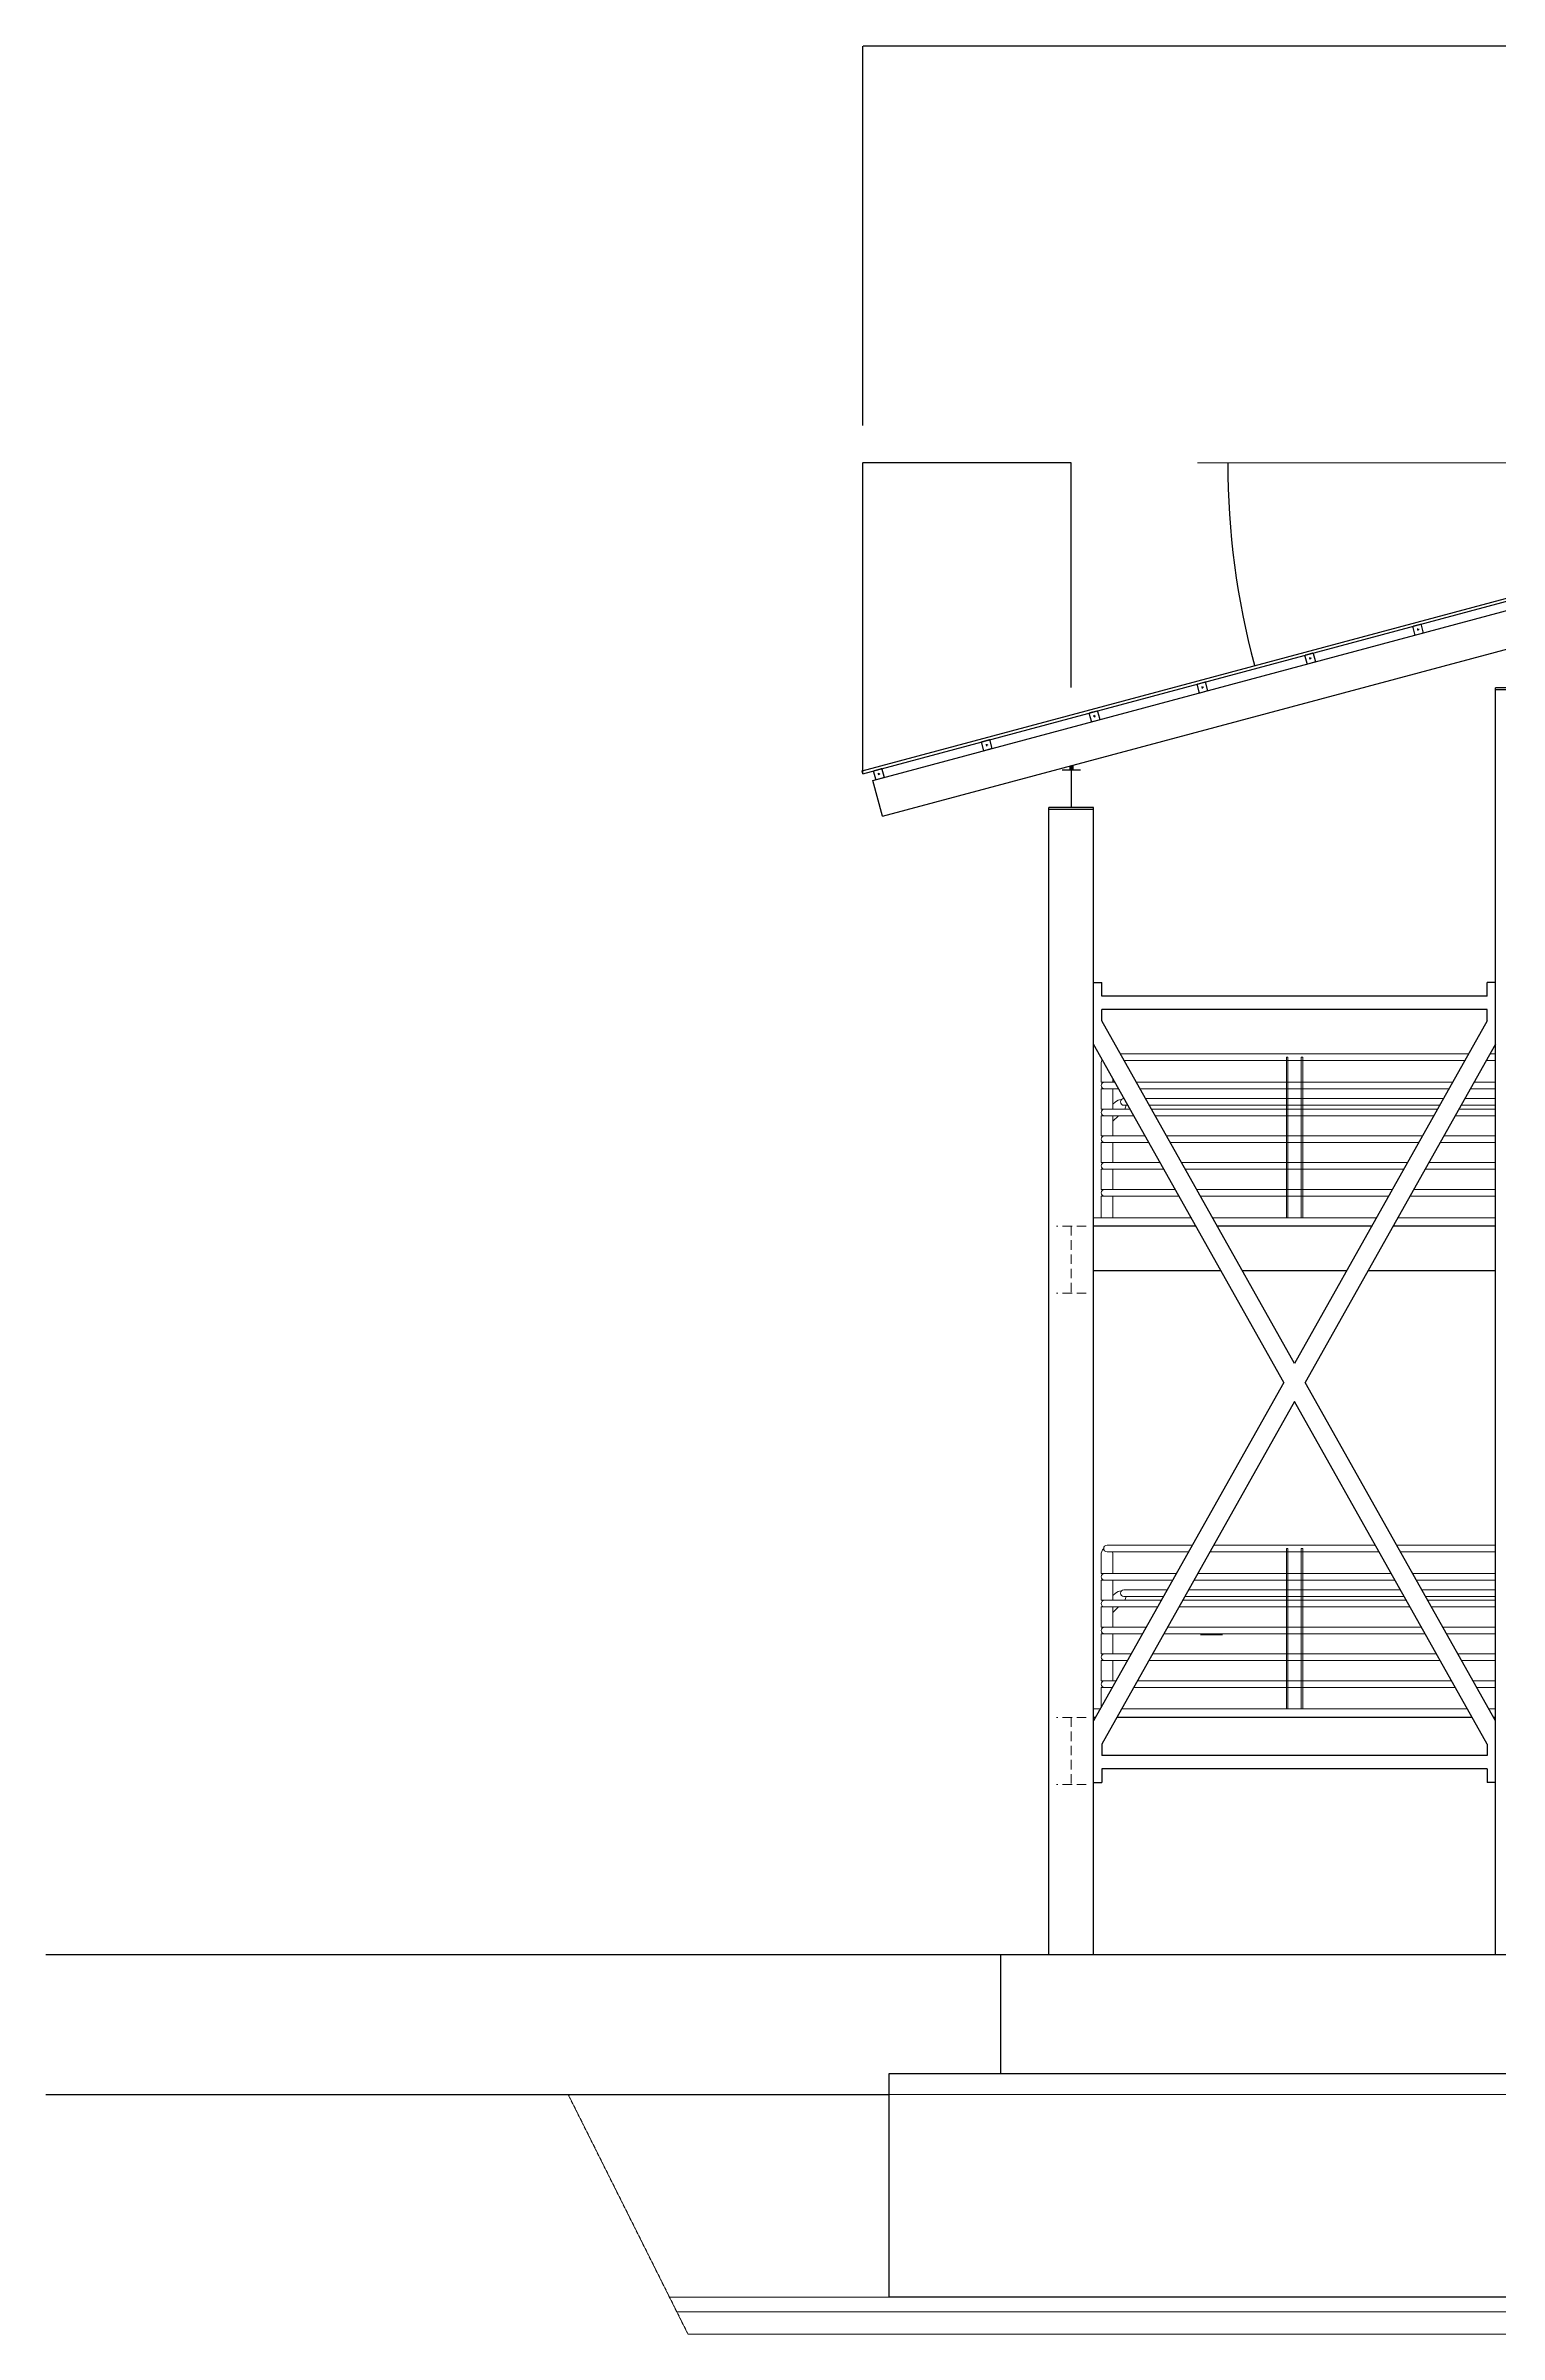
# Model space of a CAD drawing. Header units: millimetres. Extents: x -54986 to 52073, y -1196 to 63678.
# Drawn here: x 25283 to 35048, y 17592 to 32964 of the extents above; entities that cross this region are included whole.
import ezdxf

# ---------------------------------------------------------------- set-up
doc = ezdxf.new("R2010")
doc.units = ezdxf.units.MM
doc.linetypes.add('HIDDEN2', pattern=[4.7625, 3.175, -1.5875])
doc.layers.add('0_ANNOT_Dimensions', color=7, linetype='Continuous')
doc.styles.get("Standard").update_dxf_attribs({"font": 'arial.ttf'})
doc.dimstyles.new('ISO-25', dxfattribs={"dimtxt": 2.5, "dimasz": 2.5, "dimexe": 1.25, "dimexo": 0.625, "dimtad": 1, "dimtxsty": 'Standard', "dimcen": 2.5, "dimadec": 0, "dimazin": 0, "dimtfac": 1, "dimtmove": 0, "dimatfit": 3, "dimfxl": 1, "dimarcsym": 0})

# ---------------------------------------------------------------- blocks, each defined once
blk = doc.blocks.new('A$Cbbb50859')
at = {"linetype": 'HIDDEN2', "lineweight": 13, "ltscale": 0.1}
for p, q in [((-0.5, 0), (0.5, 0)), ((0, 0), (0, -2.25)), ((-0.5, -2.25), (0.5, -2.25))]:
    blk.add_line(p, q, dxfattribs=at)
blk = doc.blocks.new('A$Cd778f1e8')
at = {"lineweight": 30, "ltscale": 1.25}
for p, q in [((-0.3125, 1.25), (0.3125, 1.25)), ((0, 1.25), (0, 0)), ((-0.3125, 0), (0.3125, 0))]:
    blk.add_line(p, q, dxfattribs=at)
blk = doc.blocks.new('A$C7F430C50')
for p, q in [((-0.07, 0), (0.07, 0)), ((0, 0.07), (0, -0.07))]:
    blk.add_line(p, q)
at = {"lineweight": 30}
blk.add_lwpolyline([(-0.24, -0.3), (0.24, -0.3, 0.414214), (0.3, -0.24), (0.3, 0.24, 0.414214), (0.24, 0.3), (-0.24, 0.3, 0.414214), (-0.3, 0.24), (-0.3, -0.24, 0.414214)], format="xyb", close=True, dxfattribs=at)
blk = doc.blocks.new('_Open')
at = {"color": 0, "linetype": 'ByBlock', "lineweight": -2}
for p, q in [((-1, 0.2), (0, 0)), ((-1, -0.2), (0, 0)), ((0, 0), (-1, 0))]:
    blk.add_line(p, q, dxfattribs=at)
blk = doc.blocks.new('*D182')
at = {"layer": '0_ANNOT_Dimensions', "color": 0, "lineweight": -2, "transparency": 16777216}
blk.add_arc((38489, 30163), 5264, 180.0272, 194.9728, dxfattribs=at)
at = {"layer": 'Defpoints', "color": 0, "transparency": 16777216}
for p in [(44043, 31652), (33020, 30163), (38264, 30163), (33245, 29704), (30768, 28095)]:
    blk.add_point(p, dxfattribs=at)
at = {"layer": '0_ANNOT_Dimensions', "color": 0, "lineweight": -2, "transparency": 16777216, "xscale": 2.5, "yscale": 2.5, "zscale": 2.5}
for p, rotation in [((33225, 30163), 90.01360598422153), ((33404, 28801), 284.9863940157866)]:
    blk.add_blockref('_Open', p, dxfattribs=dict(at, rotation=rotation))
at = {"layer": '0_ANNOT_Dimensions', "color": 0, "transparency": 16777216, "insert": (33272, 29476), "char_height": 2.5, "attachment_point": 5, "rotation": 277.5}
blk.add_mtext('15%%D', dxfattribs=at)
blk = doc.blocks.new('*D183')
at = {"layer": '0_ANNOT_Dimensions', "color": 0, "lineweight": -2, "transparency": 16777216}
for p, q in [((30773, 28075), (30773, 30165)), ((32171, 30163), (30776, 30163)), ((32173, 28653), (32173, 30165))]:
    blk.add_line(p, q, dxfattribs=at)
at = {"layer": '0_ANNOT_Dimensions', "color": 0, "transparency": 16777216}
for points in [[(30776, 30164), (30776, 30163), (30773, 30163)], [(32171, 30164), (32171, 30163), (32173, 30163)]]:
    blk.add_solid(points, dxfattribs=at)
at = {"layer": 'Defpoints', "color": 0, "transparency": 16777216}
for p in [(30773, 30163), (32173, 28653), (30773, 28074)]:
    blk.add_point(p, dxfattribs=at)
at = {"layer": '0_ANNOT_Dimensions', "color": 0, "transparency": 16777216, "insert": (31473, 30165), "char_height": 2.5, "attachment_point": 5}
blk.add_mtext('1530', dxfattribs=at)
blk = doc.blocks.new('*D166')
at = {"layer": '0_ANNOT_Dimensions', "color": 0, "lineweight": -2, "transparency": 16777216}
for p, q in [((30773, 30414), (30773, 32962)), ((44041, 32961), (30776, 32961)), ((44043, 32470), (44043, 32962))]:
    blk.add_line(p, q, dxfattribs=at)
at = {"layer": '0_ANNOT_Dimensions', "color": 0, "transparency": 16777216}
for points in [[(30776, 32961), (30776, 32960), (30773, 32961)], [(44041, 32961), (44041, 32960), (44043, 32961)]]:
    blk.add_solid(points, dxfattribs=at)
at = {"layer": 'Defpoints', "color": 0, "transparency": 16777216}
for p in [(30773, 32961), (44043, 32469), (30773, 30413)]:
    blk.add_point(p, dxfattribs=at)
at = {"layer": '0_ANNOT_Dimensions', "color": 0, "transparency": 16777216, "insert": (37408, 32963), "char_height": 2.5, "attachment_point": 5}
blk.add_mtext('13430', dxfattribs=at)

msp = doc.modelspace()

# ---------------------------------------------------------------- hatches: boundary and pattern name
h = msp.add_hatch(color=256)
h.dxf.hatch_style = 1
h.paths.add_polyline_path([(32173.4, 28128.415), (32163.4, 28125.736), (32163.4, 28097.623), (32173.4, 28097.623)])
h.paths.add_polyline_path([(32183.4, 28131.095), (32173.4, 28128.415), (32173.4, 28097.623), (32183.4, 28097.623)])

# ---------------------------------------------------------------- linework, layer by layer
at = {"lineweight": 30}
for p, q in [((30767.965, 28094.506), (44043.4, 31651.648)), ((30773.4, 28074.222), (44048.835, 31631.364)), ((30840.104, 28029.979), (43976.695, 31549.918)), ((30904.809, 27788.497), (39385.96, 30061.015)), ((35023.4, 20142.491), (35023.4, 28651.471)), ((35323.4, 28651.471), (35023.4, 28651.471)), ((35323.4, 28637.471), (35023.4, 28637.471)), ((30773.4, 28074.222), (30767.965, 28094.506)), ((30904.809, 27788.497), (30840.104, 28029.979)), ((32023.4, 20142.491), (32023.4, 27847.623)), ((32323.4, 27847.623), (32023.4, 27847.623)), ((32323.4, 27833.623), (32023.4, 27833.623)), ((32323.4, 20142.491), (32323.4, 27847.623)), ((32323.4, 26671.666), (32378.4, 26671.666)), ((32378.4, 26580.666), (32378.4, 26671.666)), ((35023.4, 26671.666), (34968.4, 26671.666)), ((34968.4, 26580.666), (34968.4, 26671.666)), ((34968.4, 26580.666), (32378.4, 26580.666)), ((34968.4, 26490.666), (32378.4, 26490.666)), ((32378.4, 26415.371), (32378.4, 26490.666)), ((34968.4, 26415.371), (34968.4, 26490.666)), ((33673.4, 24113.149), (32378.4, 26415.371)), ((34968.4, 26415.371), (33673.4, 24113.149)), ((33601.69, 23985.666), (32323.4, 26258.183)), ((35023.4, 26258.183), (33745.109, 23985.666)), ((33011.065, 25035.666), (32323.4, 25035.666)), ((34192.315, 25035.666), (33154.484, 25035.666)), ((35023.4, 25035.666), (34335.734, 25035.666)), ((33179.815, 24735.666), (32323.4, 24735.666)), ((34023.565, 24735.666), (33323.234, 24735.666)), ((35023.4, 24735.666), (34166.984, 24735.666)), ((33601.69, 23985.666), (32323.4, 21713.149)), ((35023.4, 21713.149), (33745.109, 23985.666)), ((33673.4, 23858.183), (32378.4, 21555.961)), ((34968.4, 21555.961), (33673.4, 23858.183)), ((32336.065, 21735.666), (32323.4, 21735.666)), ((34867.315, 21735.666), (32479.484, 21735.666)), ((35023.4, 21735.666), (35010.734, 21735.666)), ((32378.4, 21555.961), (32378.4, 21480.666)), ((34968.4, 21555.961), (34968.4, 21480.666)), ((34968.4, 21480.666), (32378.4, 21480.666)), ((34968.4, 21390.666), (32378.4, 21390.666)), ((32378.4, 21390.666), (32378.4, 21299.666)), ((34968.4, 21390.666), (34968.4, 21299.666)), ((32323.4, 21299.666), (32378.4, 21299.666)), ((35023.4, 21299.666), (34968.4, 21299.666)), ((25283.477, 20142.491), (39243.4, 20142.491)), ((31698.4, 20142.491), (31698.4, 19342.491)), ((30948.392, 19342.491), (30948.392, 17842.491)), ((36398.408, 19342.491), (30948.392, 19342.491)), ((25283.477, 19203.031), (30948.392, 19203.031)), ((36398.408, 17842.491), (30948.392, 17842.491))]:
    msp.add_line(p, q, dxfattribs=at)
at = {"lineweight": 13}
for p, q in [((38263.717, 30163.261), (33020.142, 30163.261)), ((32503.816, 26192.409), (34842.983, 26192.409)), ((32529.129, 26147.409), (34817.671, 26147.409)), ((34961.089, 26147.409), (35023.4, 26147.409)), ((34986.402, 26192.409), (35023.4, 26192.409)), ((32373.4, 26002.409), (32373.4, 26127.66)), ((32373.4, 26002.409), (32395.9, 26002.409)), ((32373.4, 26002.409), (32395.9, 26002.409)), ((32395.9, 26002.409), (32467.273, 26002.409)), ((32453.4, 26002.409), (32453.4, 26027.072)), ((32610.691, 26002.409), (34736.108, 26002.409)), ((34879.527, 26002.409), (35023.4, 26002.409)), ((32373.4, 25957.409), (32395.9, 25957.409)), ((32373.4, 25822.409), (32373.4, 25957.409)), ((32373.4, 25957.409), (32395.9, 25957.409)), ((32395.9, 25957.409), (32492.585, 25957.409)), ((32453.4, 25822.409), (32453.4, 25957.409)), ((32453.4, 25853.977), (32467.741, 25868.319)), ((32525.9, 25892.409), (32529.148, 25892.409)), ((32525.9, 25847.409), (32554.46, 25847.409)), ((32636.004, 25957.409), (34710.796, 25957.409)), ((32672.566, 25892.409), (34674.233, 25892.409)), ((32697.879, 25847.409), (34648.921, 25847.409)), ((34792.339, 25847.409), (35023.4, 25847.409)), ((34817.652, 25892.409), (35023.4, 25892.409)), ((34854.214, 25957.409), (35023.4, 25957.409)), ((32373.4, 25822.409), (32395.9, 25822.409)), ((32373.4, 25642.409), (32373.4, 25777.409)), ((32373.4, 25777.409), (32395.9, 25777.409)), ((32395.9, 25822.409), (32568.523, 25822.409)), ((32395.9, 25777.409), (32593.835, 25777.409)), ((32453.4, 25642.409), (32453.4, 25777.409)), ((32453.4, 25740.84), (32489.968, 25777.409)), ((32711.941, 25822.409), (34634.858, 25822.409)), ((32737.254, 25777.409), (34609.546, 25777.409)), ((34752.964, 25777.409), (35023.4, 25777.409)), ((34778.277, 25822.409), (35023.4, 25822.409)), ((32373.4, 25642.409), (32395.9, 25642.409)), ((32373.4, 25462.409), (32373.4, 25597.409)), ((32373.4, 25597.409), (32395.9, 25597.409)), ((32395.9, 25642.409), (32669.773, 25642.409)), ((32395.9, 25597.409), (32695.085, 25597.409)), ((32453.4, 25462.409), (32453.4, 25597.409)), ((32813.191, 25642.409), (34533.608, 25642.409)), ((32838.504, 25597.409), (34508.296, 25597.409)), ((34651.714, 25597.409), (35023.4, 25597.409)), ((34677.027, 25642.409), (35023.4, 25642.409)), ((32373.4, 25462.409), (32395.9, 25462.409)), ((32373.4, 25282.409), (32373.4, 25417.409)), ((32373.4, 25417.409), (32395.9, 25417.409)), ((32395.9, 25462.409), (32771.023, 25462.409)), ((32395.9, 25417.409), (32796.335, 25417.409)), ((32453.4, 25282.409), (32453.4, 25417.409)), ((32914.441, 25462.409), (34432.358, 25462.409)), ((32939.754, 25417.409), (34407.046, 25417.409)), ((34550.464, 25417.409), (35023.4, 25417.409)), ((34575.777, 25462.409), (35023.4, 25462.409)), ((32373.4, 25282.409), (32395.9, 25282.409)), ((32373.4, 25282.409), (32395.9, 25282.409)), ((32373.4, 25237.409), (32395.9, 25237.409)), ((32373.4, 25092.409), (32373.4, 25237.409)), ((32373.4, 25237.409), (32395.9, 25237.409)), ((32395.9, 25282.409), (32872.273, 25282.409)), ((32395.9, 25237.409), (32897.585, 25237.409)), ((32453.4, 25092.409), (32453.4, 25237.409)), ((33015.691, 25282.409), (34331.108, 25282.409)), ((33041.004, 25237.409), (34305.796, 25237.409)), ((34449.214, 25237.409), (35023.4, 25237.409)), ((34474.527, 25282.409), (35023.4, 25282.409)), ((32979.139, 25092.425), (32323.4, 25092.409)), ((34224.26, 25092.456), (33122.555, 25092.429)), ((35023.4, 25092.476), (34367.68, 25092.46)), ((32373.4, 22702.409), (32373.4, 22827.66)), ((32413.4, 22892.409), (32986.733, 22892.409)), ((32413.4, 22847.409), (32961.421, 22847.409)), ((32453.4, 22702.409), (32453.4, 22827.66)), ((33104.839, 22847.409), (34241.96, 22847.409)), ((33130.152, 22892.409), (34216.648, 22892.409)), ((34360.066, 22892.409), (35023.4, 22892.409)), ((34385.379, 22847.409), (35023.4, 22847.409)), ((32373.4, 22702.409), (32395.9, 22702.409)), ((32373.4, 22702.409), (32395.9, 22702.409)), ((32373.4, 22657.409), (32395.9, 22657.409)), ((32373.4, 22522.409), (32373.4, 22657.409)), ((32373.4, 22657.409), (32395.9, 22657.409)), ((32395.9, 22702.409), (32879.858, 22702.409)), ((32395.9, 22657.409), (32854.546, 22657.409)), ((32453.4, 22522.409), (32453.4, 22657.409)), ((32997.964, 22657.409), (34348.835, 22657.409)), ((33023.277, 22702.409), (34323.523, 22702.409)), ((34466.941, 22702.409), (35023.4, 22702.409)), ((34492.254, 22657.409), (35023.4, 22657.409)), ((32373.4, 22522.409), (32395.9, 22522.409)), ((32373.4, 22342.409), (32373.4, 22477.409)), ((32373.4, 22477.409), (32395.9, 22477.409)), ((32395.9, 22522.409), (32778.608, 22522.409)), ((32395.9, 22477.409), (32753.296, 22477.409)), ((32453.4, 22553.977), (32467.741, 22568.319)), ((32453.4, 22342.409), (32453.4, 22477.409)), ((32453.4, 22440.84), (32489.968, 22477.409)), ((32525.9, 22592.409), (32817.983, 22592.409)), ((32525.9, 22547.409), (32792.671, 22547.409)), ((32896.714, 22477.409), (34450.085, 22477.409)), ((32922.027, 22522.409), (34424.773, 22522.409)), ((32936.089, 22547.409), (34410.71, 22547.409)), ((32961.402, 22592.409), (34385.398, 22592.409)), ((34528.816, 22592.409), (35023.4, 22592.409)), ((34554.129, 22547.409), (35023.4, 22547.409)), ((34568.191, 22522.409), (35023.4, 22522.409)), ((34593.504, 22477.409), (35023.4, 22477.409)), ((32373.4, 22342.409), (32395.9, 22342.409)), ((32373.4, 22162.409), (32373.4, 22297.409)), ((32373.4, 22297.409), (32395.9, 22297.409)), ((32395.9, 22342.409), (32677.358, 22342.409)), ((32395.9, 22297.409), (32652.046, 22297.409)), ((32453.4, 22162.409), (32453.4, 22297.409)), ((32795.464, 22297.409), (34551.335, 22297.409)), ((32820.777, 22342.409), (34526.023, 22342.409)), ((34669.441, 22342.409), (35023.4, 22342.409)), ((34694.754, 22297.409), (35023.4, 22297.409)), ((32373.4, 22162.409), (32395.9, 22162.409)), ((32395.9, 22162.409), (32576.108, 22162.409)), ((32719.527, 22162.409), (34627.273, 22162.409)), ((34770.691, 22162.409), (35023.4, 22162.409)), ((32373.4, 21982.409), (32373.4, 22117.409)), ((32373.4, 22117.409), (32395.9, 22117.409)), ((32373.4, 21982.409), (32395.9, 21982.409)), ((32373.4, 21982.409), (32395.9, 21982.409)), ((32395.9, 22117.409), (32550.796, 22117.409)), ((32395.9, 21982.409), (32474.858, 21982.409)), ((32453.4, 21982.409), (32453.4, 22117.409)), ((32618.277, 21982.409), (34728.523, 21982.409)), ((32694.214, 22117.409), (34652.585, 22117.409)), ((34796.004, 22117.409), (35023.4, 22117.409)), ((34871.941, 21982.409), (35023.4, 21982.409)), ((32373.4, 21937.409), (32395.9, 21937.409)), ((32373.4, 21802.038), (32373.4, 21937.409)), ((32373.4, 21937.409), (32395.9, 21937.409)), ((32395.9, 21937.409), (32449.546, 21937.409)), ((32592.964, 21937.409), (34753.835, 21937.409)), ((34897.254, 21937.409), (35023.4, 21937.409)), ((32368.03, 21792.491), (32323.4, 21792.491)), ((34835.351, 21792.491), (32511.448, 21792.491)), ((35023.4, 21792.491), (34978.77, 21792.491)), ((29473.392, 17842.491), (46243.408, 17842.491)), ((46193.408, 17742.491), (29523.392, 17742.491)), ((46118.408, 17592.491), (29598.392, 17592.491))]:
    msp.add_line(p, q, dxfattribs=at)
for p, q in [((32183.4, 28131.095), (32183.4, 28097.623)), ((32163.4, 28125.736), (32163.4, 28097.623)), ((32323.4, 25092.409), (32323.4, 27392.409)), ((33041.49, 22292.491), (33189.664, 22292.491))]:
    msp.add_line(p, q)
at = {"linetype": 'HIDDEN2', "lineweight": 13}
for p, q in [((28793.122, 19203.031), (29598.392, 17592.491)), ((30948.392, 19203.031), (44768.408, 19203.031))]:
    msp.add_line(p, q, dxfattribs=at)
at = {"lineweight": 13}
for points in [[(33618.4, 25092.409), (33618.4, 26169.909), (33628.4, 26169.909), (33628.4, 25092.448)], [(33718.4, 25092.409), (33718.4, 26169.909), (33728.4, 26169.909), (33728.4, 25092.409)], [(33618.4, 21792.409), (33618.4, 22869.909), (33628.4, 22869.909), (33628.4, 21792.448)], [(33718.4, 21792.409), (33718.4, 22869.909), (33728.4, 22869.909), (33728.4, 21792.409)]]:
    msp.add_lwpolyline(points, dxfattribs=at)
for centre, radius, start, end in [((32433.148, 26127.66), 59.749, 151.3599556, 180), ((32395.9, 25979.909), 22.5, 90, 270), ((32509.99, 25826.07), 59.749, 90, 135), ((32525.9, 25869.909), 22.5, 90, 270), ((32482.061, 25853.999), 59.749, 328.081277, 353.6675721), ((32395.9, 25799.909), 22.5, 90, 270), ((32395.9, 25619.909), 22.5, 90, 270), ((32395.9, 25439.909), 22.5, 90, 270), ((32395.9, 25259.909), 22.5, 90, 270), ((32433.148, 22827.66), 59.749, 135, 180), ((32413.4, 22869.909), 22.5, 90, 270), ((32393.651, 22827.66), 59.749, 0, 19.3009345), ((32395.9, 22679.909), 22.5, 90, 270), ((32395.9, 22499.909), 22.5, 90, 270), ((32509.99, 22526.07), 59.749, 90, 135), ((32525.9, 22569.909), 22.5, 90, 270), ((32482.061, 22553.999), 59.749, 328.081277, 353.6675721), ((32395.9, 22319.909), 22.5, 90, 270), ((32395.9, 22139.909), 22.5, 90, 270), ((32395.9, 21959.909), 22.5, 90, 270)]:
    msp.add_arc(centre, radius, start, end, dxfattribs=at)

# ---------------------------------------------------------------- block references
at = {"xscale": 99.99999999998788, "yscale": 99.99999999998788, "zscale": 99.99999999998788, "rotation": 195.0000000000184}
for p in [(34502.858, 29042.469), (33778.413, 28848.355), (33053.969, 28654.24), (32329.525, 28460.126), (31605.08, 28266.012), (30880.636, 28071.897)]:
    msp.add_blockref('A$C7F430C50', p, dxfattribs=at)
at = {"xscale": -199.9999999999758, "yscale": 199.9999999999758, "zscale": 199.9999999999758}
for name, p in [('A$Cd778f1e8', (32173.4, 27847.623)), ('A$Cbbb50859', (32173.4, 25035.666)), ('A$Cbbb50859', (32173.4, 21735.666))]:
    msp.add_blockref(name, p, dxfattribs=at)

# ---------------------------------------------------------------- dimensions: what is measured, and where the dimension line sits
at = {"layer": '0_ANNOT_Dimensions'}
for base, p1, p2, text, picture, middle in [((30773.4, 32960.879), (44043.4, 32469.031), (30773.4, 30413.261), '13430', '*D166', (37408.4, 32962.782)), ((30773.4, 30163.261), (32173.4, 28652.72), (30773.4, 28074.222), '1530', '*D183', (31473.4, 30165.164))]:
    dim = msp.add_linear_dim(base=base, p1=p1, p2=p2, text=text, dimstyle='ISO-25', dxfattribs=at)
    dim.commit()
    dim.dimension.update_dxf_attribs({"geometry": picture, "text_midpoint": middle})
dim = msp.add_angular_dim_2l(base=(33244.854, 29704.487), line1=((38263.717, 30163.261), (33020.142, 30163.261)), line2=((30767.965, 28094.506), (44043.4, 31651.648)), text='15%%D', dimstyle='ISO-25', override={"dimblk1": 'Open', "dimblk2": 'Open', "dimsah": 1}, dxfattribs=at)
dim.commit()
dim.dimension.update_dxf_attribs({"geometry": '*D182', "text_midpoint": (33271.741, 29476.44)})

doc.saveas('drawing.dxf')
